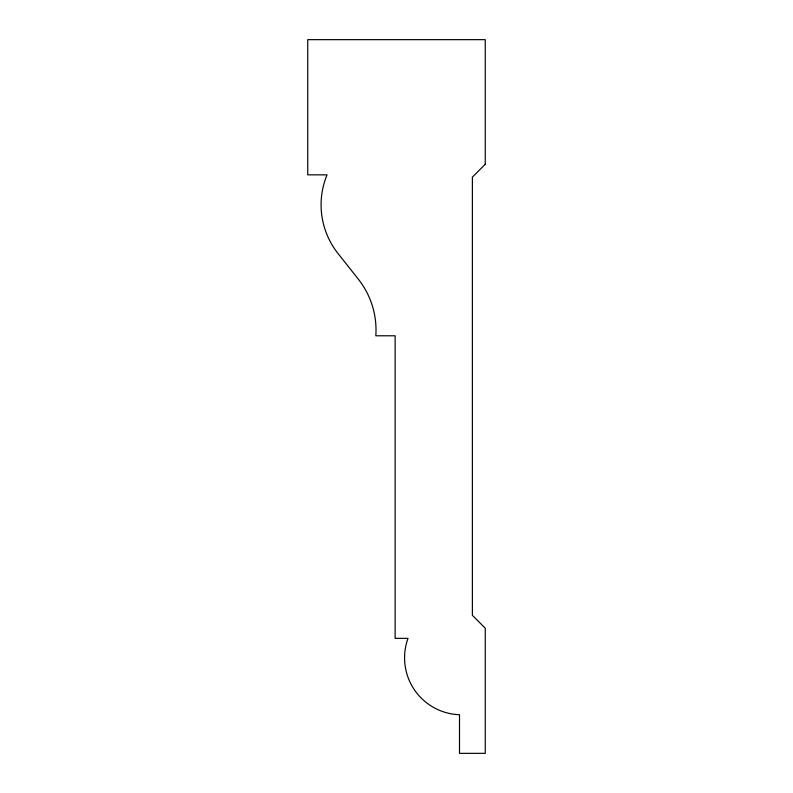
<?xml version="1.0" encoding="UTF-8"?>
<svg xmlns="http://www.w3.org/2000/svg" width="793" height="793" viewBox="0 0 793 793"><rect width="100%" height="100%" fill="white"/><g stroke="black" fill="none" stroke-linecap="round" stroke-linejoin="round"><path stroke-width="1.19" d="M485.257 164.24L472.38 177.117L472.38 615.328L485.257 628.205L485.257 753.35L459.504 753.35L459.504 714.721A56.918 56.918 0 0 1 408.008 638.355L395.132 638.355L395.132 335.786L375.823 335.786A82.284 82.284 0 0 0 358.248 279.057L338.006 253.482A78.368 78.368 0 0 1 327.053 174.847L307.743 174.847L307.743 39.65L485.257 39.65L485.257 164.24"/></g></svg>
